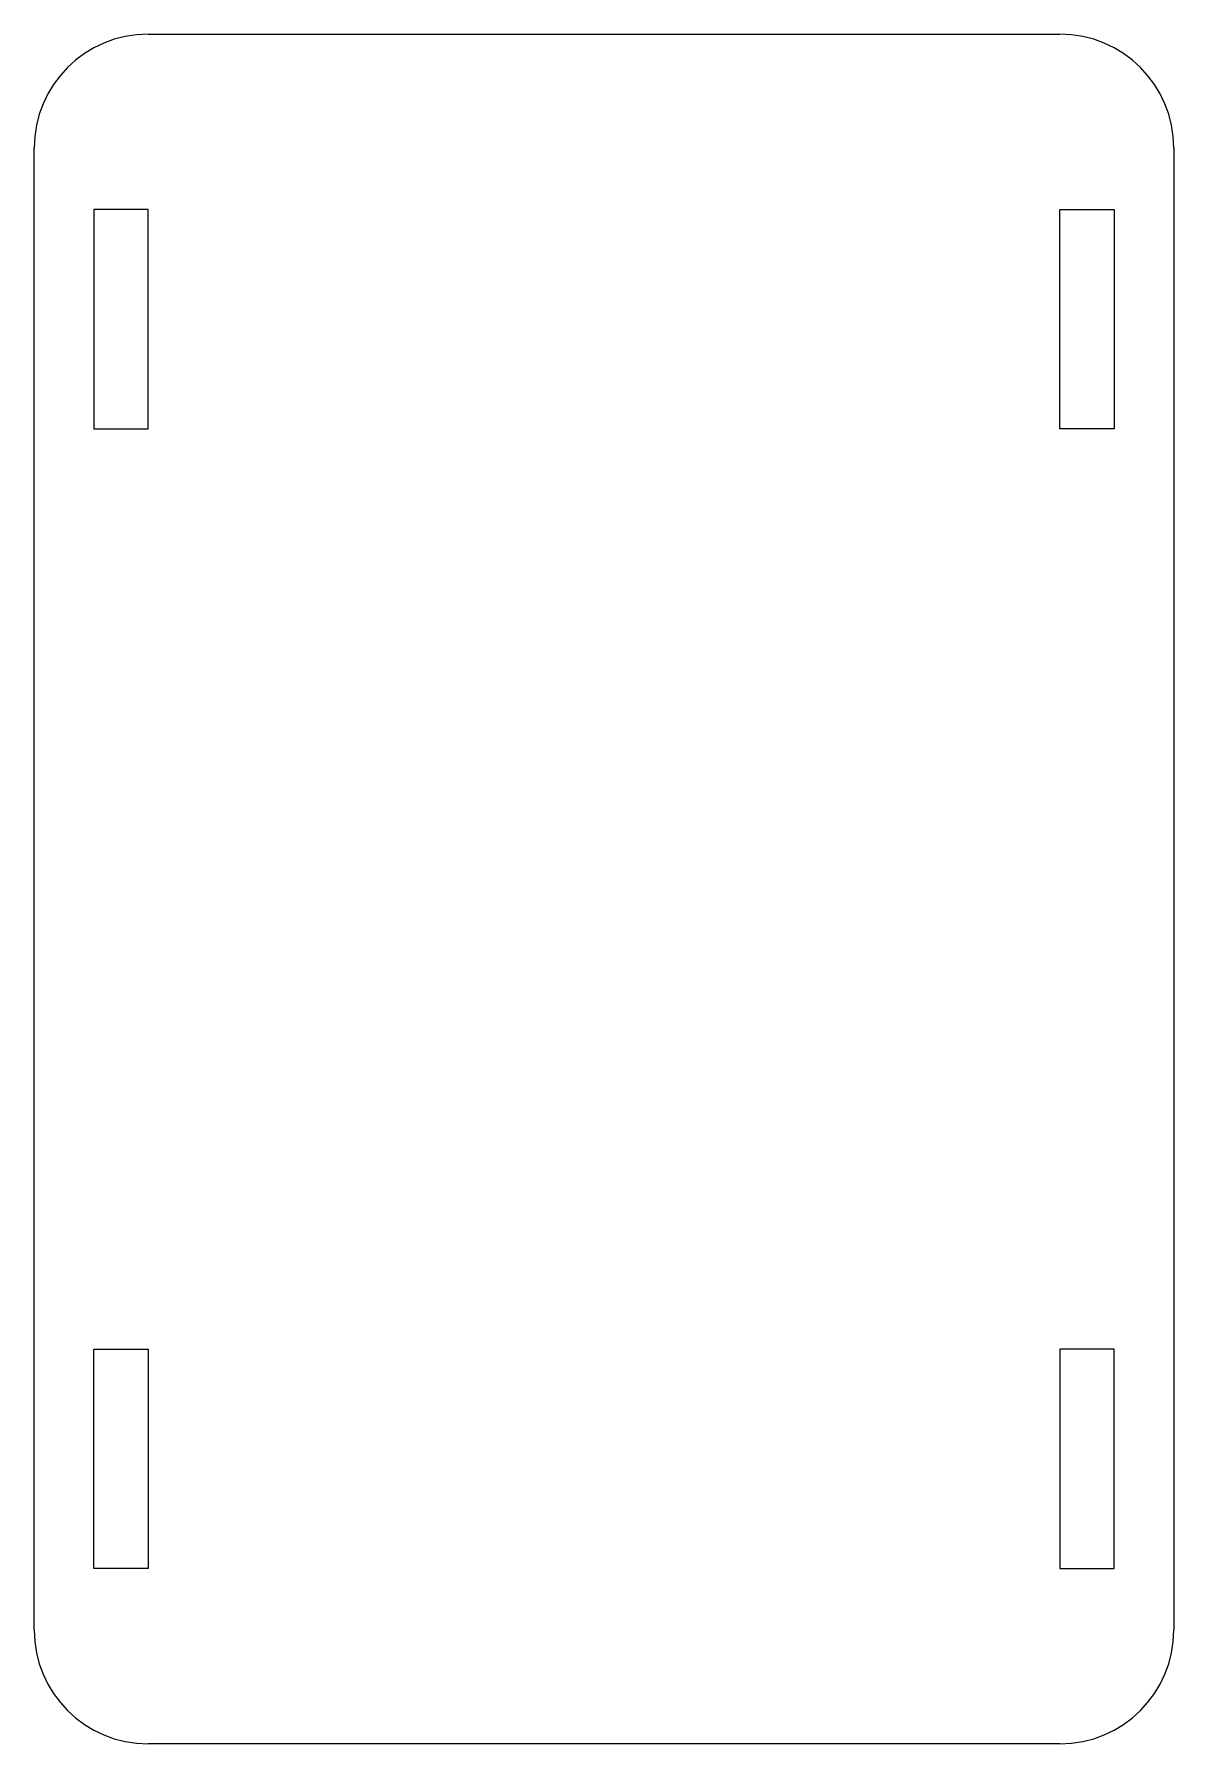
# Model space of a CAD drawing. Extents: x -50 to 50, y -75 to 75.
import ezdxf

# ---------------------------------------------------------------- set-up
doc = ezdxf.new("R2010")
doc.units = 0
doc.layers.add('MultiTransform', color=7, linetype='CONTINUOUS')

msp = doc.modelspace()

# ---------------------------------------------------------------- linework, layer by layer
at = {"layer": 'MultiTransform'}
for p, q in [((-40, 75), (-40, 75, 4.7625)), ((-40, 75), (-40, 75, 4.7625)), ((-40, 75), (40, 75)), ((-40, 75, 4.7625), (40, 75, 4.7625)), ((-40, 75), (40, 75)), ((-40, 75, 4.7625), (40, 75, 4.7625)), ((40, 75), (40, 75, 4.7625)), ((40, 75), (40, 75, 4.7625)), ((-50, 65), (-50, 65, 4.7625)), ((-50, 65), (-50, 65, 4.7625)), ((-50, -65), (-50, 65)), ((-50, -65, 4.7625), (-50, 65, 4.7625)), ((-50, -65), (-50, 65)), ((-50, -65, 4.7625), (-50, 65, 4.7625)), ((50, 65), (50, -65)), ((50, 65, 4.7625), (50, -65, 4.7625)), ((50, 65), (50, 65, 4.7625)), ((50, 65), (50, 65, 4.7625)), ((50, 65), (50, -65)), ((50, 65, 4.7625), (50, -65, 4.7625)), ((-40, 59.625), (-44.7625, 59.625)), ((-44.7625, 59.625), (-44.7625, 40.375)), ((-40, 59.625, 4.7625), (-44.7625, 59.625, 4.7625)), ((-44.7625, 59.625, 4.7625), (-44.7625, 40.375, 4.7625)), ((-40, 59.625, 4.7625), (-44.7625, 59.625, 4.7625)), ((-44.7625, 59.625, 4.7625), (-44.7625, 59.625)), ((-40, 59.625), (-44.7625, 59.625)), ((-44.7625, 59.625, 4.7625), (-44.7625, 40.375, 4.7625)), ((-44.7625, 59.625), (-44.7625, 40.375)), ((-44.7625, 59.625, 4.7625), (-44.7625, 59.625)), ((-40, 40.375), (-40, 59.625)), ((-40, 40.375, 4.7625), (-40, 59.625, 4.7625)), ((-40, 59.625, 4.7625), (-40, 59.625)), ((-40, 40.375, 4.7625), (-40, 59.625, 4.7625)), ((-40, 59.625, 4.7625), (-40, 59.625)), ((-40, 40.375), (-40, 59.625)), ((40, 40.375), (40, 59.625)), ((40, 59.625), (44.7625, 59.625)), ((40, 40.375, 4.7625), (40, 59.625, 4.7625)), ((40, 59.625, 4.7625), (44.7625, 59.625, 4.7625)), ((40, 40.375, 4.7625), (40, 59.625, 4.7625)), ((40, 59.625, 4.7625), (40, 59.625)), ((40, 40.375), (40, 59.625)), ((40, 59.625, 4.7625), (44.7625, 59.625, 4.7625)), ((40, 59.625), (44.7625, 59.625)), ((40, 59.625, 4.7625), (40, 59.625)), ((44.7625, 59.625), (44.7625, 40.375)), ((44.7625, 59.625, 4.7625), (44.7625, 40.375, 4.7625)), ((44.7625, 59.625, 4.7625), (44.7625, 59.625)), ((44.7625, 59.625, 4.7625), (44.7625, 40.375, 4.7625)), ((44.7625, 59.625), (44.7625, 40.375)), ((44.7625, 59.625, 4.7625), (44.7625, 59.625)), ((-44.7625, 40.375), (-40, 40.375)), ((-44.7625, 40.375, 4.7625), (-40, 40.375, 4.7625)), ((-44.7625, 40.375, 4.7625), (-44.7625, 40.375)), ((-44.7625, 40.375, 4.7625), (-40, 40.375, 4.7625)), ((-44.7625, 40.375), (-40, 40.375)), ((-44.7625, 40.375, 4.7625), (-44.7625, 40.375)), ((-40, 40.375, 4.7625), (-40, 40.375)), ((-40, 40.375, 4.7625), (-40, 40.375)), ((44.7625, 40.375), (40, 40.375)), ((44.7625, 40.375, 4.7625), (40, 40.375, 4.7625)), ((40, 40.375, 4.7625), (40, 40.375)), ((44.7625, 40.375, 4.7625), (40, 40.375, 4.7625)), ((40, 40.375, 4.7625), (40, 40.375)), ((44.7625, 40.375), (40, 40.375)), ((44.7625, 40.375, 4.7625), (44.7625, 40.375)), ((44.7625, 40.375, 4.7625), (44.7625, 40.375)), ((-44.7625, -40.375), (-40, -40.375)), ((-44.7625, -59.625), (-44.7625, -40.375)), ((-44.7625, -40.375, 4.7625), (-40, -40.375, 4.7625)), ((-44.7625, -59.625, 4.7625), (-44.7625, -40.375, 4.7625)), ((-44.7625, -40.375, 4.7625), (-40, -40.375, 4.7625)), ((-44.7625, -40.375), (-40, -40.375)), ((-44.7625, -40.375, 4.7625), (-44.7625, -40.375)), ((-44.7625, -59.625, 4.7625), (-44.7625, -40.375, 4.7625)), ((-44.7625, -40.375, 4.7625), (-44.7625, -40.375)), ((-44.7625, -59.625), (-44.7625, -40.375)), ((-40, -40.375), (-40, -59.625)), ((-40, -40.375, 4.7625), (-40, -59.625, 4.7625)), ((-40, -40.375, 4.7625), (-40, -59.625, 4.7625)), ((-40, -40.375), (-40, -59.625)), ((-40, -40.375, 4.7625), (-40, -40.375)), ((-40, -40.375, 4.7625), (-40, -40.375)), ((44.7625, -40.375), (40, -40.375)), ((40, -40.375), (40, -59.625)), ((44.7625, -40.375, 4.7625), (40, -40.375, 4.7625)), ((40, -40.375, 4.7625), (40, -59.625, 4.7625)), ((44.7625, -40.375, 4.7625), (40, -40.375, 4.7625)), ((40, -40.375, 4.7625), (40, -40.375)), ((44.7625, -40.375), (40, -40.375)), ((40, -40.375, 4.7625), (40, -59.625, 4.7625)), ((40, -40.375), (40, -59.625)), ((40, -40.375, 4.7625), (40, -40.375)), ((44.7625, -59.625), (44.7625, -40.375)), ((44.7625, -59.625, 4.7625), (44.7625, -40.375, 4.7625)), ((44.7625, -59.625, 4.7625), (44.7625, -40.375, 4.7625)), ((44.7625, -40.375, 4.7625), (44.7625, -40.375)), ((44.7625, -59.625), (44.7625, -40.375)), ((44.7625, -40.375, 4.7625), (44.7625, -40.375)), ((-40, -59.625), (-44.7625, -59.625)), ((-40, -59.625, 4.7625), (-44.7625, -59.625, 4.7625)), ((-44.7625, -59.625, 4.7625), (-44.7625, -59.625)), ((-40, -59.625, 4.7625), (-44.7625, -59.625, 4.7625)), ((-44.7625, -59.625, 4.7625), (-44.7625, -59.625)), ((-40, -59.625), (-44.7625, -59.625)), ((-40, -59.625, 4.7625), (-40, -59.625)), ((-40, -59.625, 4.7625), (-40, -59.625)), ((40, -59.625), (44.7625, -59.625)), ((40, -59.625, 4.7625), (44.7625, -59.625, 4.7625)), ((40, -59.625, 4.7625), (44.7625, -59.625, 4.7625)), ((40, -59.625), (44.7625, -59.625)), ((40, -59.625, 4.7625), (40, -59.625)), ((40, -59.625, 4.7625), (40, -59.625)), ((44.7625, -59.625, 4.7625), (44.7625, -59.625)), ((44.7625, -59.625, 4.7625), (44.7625, -59.625)), ((-50, -65), (-50, -65, 4.7625)), ((-50, -65), (-50, -65, 4.7625)), ((50, -65), (50, -65, 4.7625)), ((50, -65), (50, -65, 4.7625)), ((40, -75), (-40, -75)), ((40, -75, 4.7625), (-40, -75, 4.7625)), ((-40, -75), (-40, -75, 4.7625)), ((-40, -75), (-40, -75, 4.7625)), ((40, -75), (-40, -75)), ((40, -75, 4.7625), (-40, -75, 4.7625)), ((40, -75), (40, -75, 4.7625)), ((40, -75), (40, -75, 4.7625))]:
    msp.add_line(p, q, dxfattribs=at)
for centre, start, end in [((-40, 65), 90, 180), ((-40, 65, 4.7625), 90, 180), ((-40, 65), 90, 180), ((-40, 65, 4.7625), 90, 180), ((40, 65), 0, 90), ((40, 65, 4.7625), 0, 90), ((40, 65), 0, 90), ((40, 65, 4.7625), 0, 90), ((-40, -65), 180, -90), ((-40, -65, 4.7625), 180, -90), ((-40, -65), 180, -90), ((-40, -65, 4.7625), 180, -90), ((40, -65), -90, 0), ((40, -65, 4.7625), -90, 0), ((40, -65), -90, 0), ((40, -65, 4.7625), -90, 0)]:
    msp.add_arc(centre, 10, start, end, dxfattribs=at)

doc.saveas('drawing.dxf')
